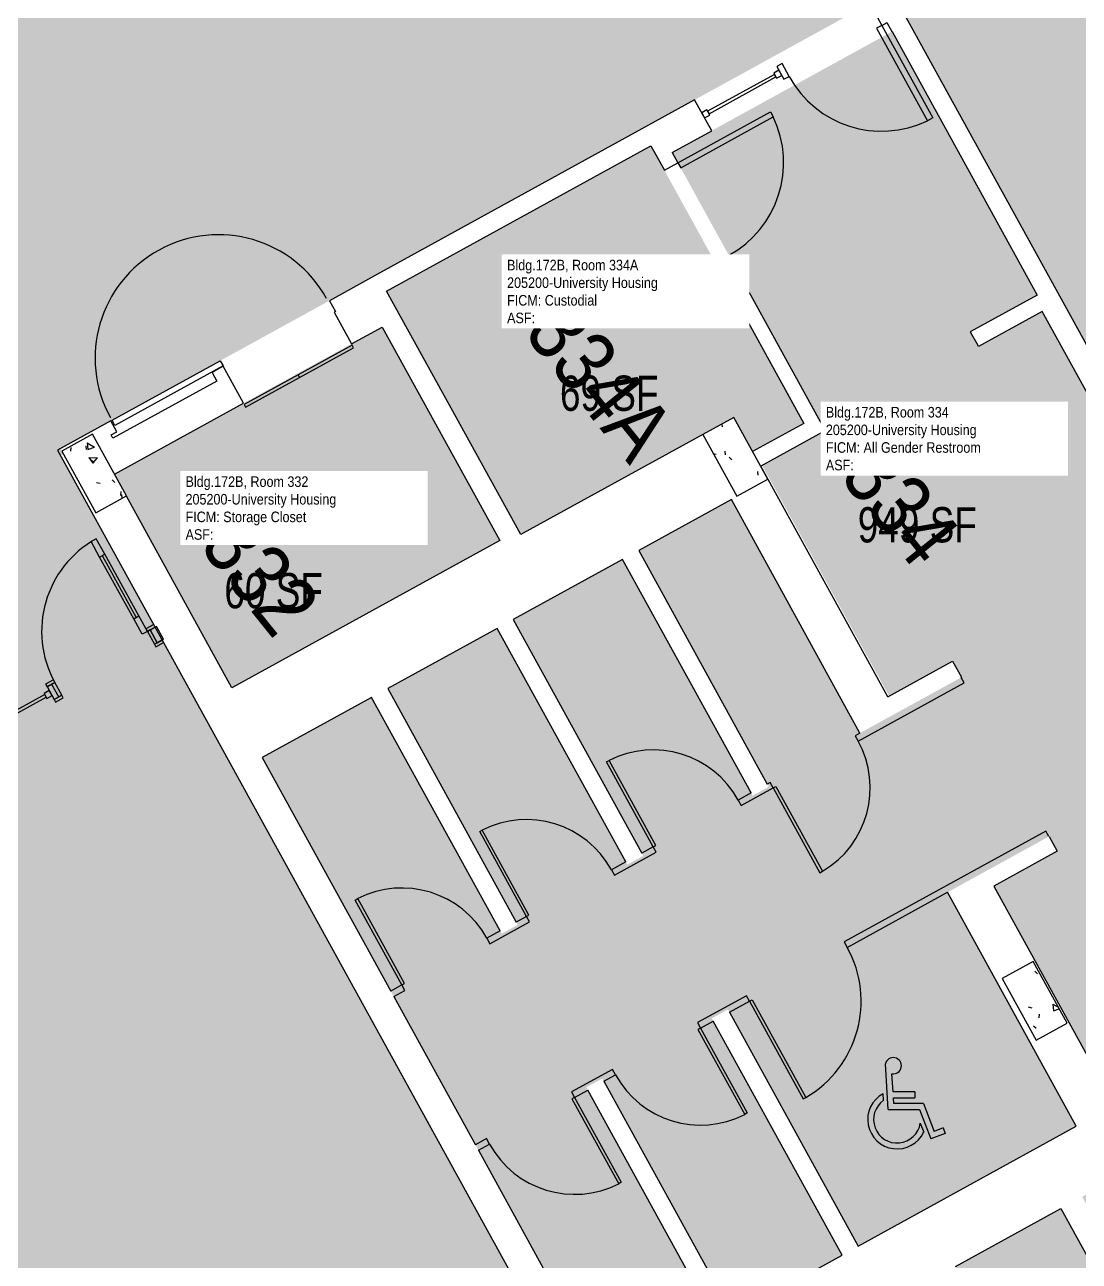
# Model space of a CAD drawing. Header units: inches. Extents: x 69233640 to 69235957, y 27660565 to 27663170.
# Drawn here: x 69234735.4 to 69235094.3, y 27661497.3 to 27661918.4 of the extents above; entities that cross this region are included whole.
import ezdxf
from ezdxf.enums import TextEntityAlignment as Align

# ---------------------------------------------------------------- set-up
doc = ezdxf.new("R2010")
doc.units = ezdxf.units.IN
doc.header["$LTSCALE"] = 100
doc.header["$MEASUREMENT"] = 0
doc.layers.get('0').update_dxf_attribs({"linetype": 'CONTINUOUS'})
for name, color, linetype in [('A-COLS', 5, 'CONTINUOUS'), ('A-DOOR', 2, 'CONTINUOUS'), ('A-GLAZ', 1, 'CONTINUOUS'), ('A-IDEN-ICON', 4, 'CONTINUOUS'), ('A-IDEN-RNUM', 7, 'CONTINUOUS'), ('A-IDEN-SNUM', 4, 'CONTINUOUS'), ('A-IDEN-VNUM', 4, 'CONTINUOUS'), ('A-WALL', 5, 'CONTINUOUS'), ('AREA-TEXT', 3, 'CONTINUOUS'), ('Rooms-Category-Color', 7, 'CONTINUOUS'), ('Rooms-College-Color', 7, 'CONTINUOUS'), ('Rooms-Department-Color', 7, 'CONTINUOUS'), ('Rooms-Division-Color', 7, 'CONTINUOUS'), ('Rooms-Information', 7, 'CONTINUOUS')]:
    doc.layers.add(name, color=color, linetype=linetype)
doc.styles.add('CP_AREA', font='arial.ttf', dxfattribs={"height": 15})
doc.styles.add('CP_ROOMSNUMBER', font='arial.ttf', dxfattribs={"height": 1})
doc.styles.add('CP_ROOMVNUMBER', font='arial.ttf', dxfattribs={"width": 0.85, "height": 0.075})

# ---------------------------------------------------------------- blocks, each defined once
blk = doc.blocks.new('CPHC')
for p, q in [((5.49, 8), (5.01, 15.77)), ((6.31, 11), (6.12, 14.1)), ((4.7, 9.57), (4.63, 10.7)), ((10, 11), (6.31, 11)), ((10, 11), (10, 10)), ((6.37, 10), (10, 10)), ((6.43, 9), (6.37, 10)), ((11.48, 9), (6.43, 9)), ((11.48, 9), (13.31, 4.28)), ((5.49, 8), (10.79, 8)), ((10.79, 8), (12.74, 2.99)), ((10.95, 5.66), (11.53, 4.17)), ((14.82, 4.87), (13.31, 4.28)), ((14.82, 4.87), (15.18, 3.93)), ((15.18, 3.93), (12.74, 2.99))]:
    blk.add_line(p, q)
for centre, radius, start, end in [((6.35, 15.46), 1.38, 260.2584, 166.6451), ((7, 6.3), 5, 118.3454, 334.8586), ((7, 6.3), 4, 125.1719, 350.8537)]:
    blk.add_arc(centre, radius, start, end)

msp = doc.modelspace()

# ---------------------------------------------------------------- hatches: boundary and pattern name
at = {"layer": 'A-COLS', "lineweight": -3}
h = msp.add_hatch(dxfattribs=at)
h.set_pattern_fill('FP_24', color=256, angle=-151.1792, style=0, pattern_type=2)
h.set_pattern_definition([(358.821, (69234315.58, 27661870.696), (15.3886, -22.96955), [2.88, -31.68]), (303.821, (69234315.58, 27661870.696), (19.1641, 22.2581), [2.304, -25.344]), (49.272, (69234316.862, 27661868.782), (34.5526, -0.712), [2.448, -26.924]), (355.005, (69234321.564, 27661875.51), (20.7387, -35.9142), [4.32, -47.52]), (45.457, (69234323.29, 27661872.518), (51.643, -4.5134), [3.671, -40.386]), (300.005, (69234321.564, 27661875.51), (51.6431, -4.5136), [3.456, -38.016]), (329.821, (69234322.475, 27661871.315), (2.3233, -27.55014), [2.88, -31.68]), (274.821, (69234322.475, 27661871.315), (27.5522, 10.1765), [2.304, -25.344]), (20.272, (69234322.668, 27661869.02), (29.8752, -17.3742), [2.448, -26.924]), (346.3208, (69234315.579, 27661870.696), (10.2518, 7.64958), [1.267, -23.77, 1.267, -24.461, -25.44]), (346.3208, (69234315.579, 27661870.696), (10.2518, 7.64958), [-50.765, 1.267, -24.173]), (316.3208, (69234315.579, 27661870.696), (18.13225, 1.624), [1.267, -13.402, 1.267, -23.194, -9.696]), (316.3208, (69234315.579, 27661870.696), (18.13225, 1.624), [-39.13, 1.267, -8.429]), (276.3208, (69234310.211, 27661877.368), (12.17612, -16.51385), [1.267, -8.333, 1.267, -28.685, -39.744]), (276.3208, (69234310.211, 27661877.368), (12.17612, -16.51385), [-39.552, 1.267, -38.477]), (266.3208, (69234307.804, 27661880.36), (17.0341, -15.03807), [1.267, -11.213, 1.267, -18.624, -28.224]), (266.3208, (69234307.804, 27661880.36), (17.0341, -15.03807), [-32.371, 1.267, -26.957])])
h.paths.add_polyline_path([(69234977.72, 27661757.87), (69234988.24, 27661763.65), (69234976.67, 27661784.68), (69234966.15, 27661778.9), (69234977.71, 27661757.89)], flags=0)
h = msp.add_hatch(dxfattribs=at)
h.set_pattern_fill('FP_9', color=256, angle=28.8208, style=0, pattern_type=2)
h.set_pattern_definition([(358.821, (69234315.58, 27661870.696), (15.3886, -22.9695), [2.88, -31.68]), (303.821, (69234315.58, 27661870.696), (19.164, 22.2581), [2.304, -25.344]), (49.272, (69234316.862, 27661868.782), (34.5526, -0.712), [2.448, -26.924]), (355.005, (69234321.563, 27661875.51), (20.7387, -35.9142), [4.32, -47.52]), (45.457, (69234323.29, 27661872.517), (51.643, -4.5134), [3.671, -40.386]), (300.005, (69234321.563, 27661875.51), (51.643, -4.5136), [3.456, -38.016]), (329.821, (69234322.474, 27661871.316), (2.3233, -27.5501), [2.88, -31.68]), (274.821, (69234322.474, 27661871.316), (27.5522, 10.1765), [2.304, -25.344]), (20.272, (69234322.668, 27661869.02), (29.8752, -17.3742), [2.448, -26.924]), (346.3208, (69234315.58, 27661870.696), (10.2518, 7.64958), [1.267, -23.77, 1.267, -24.461, -25.44]), (346.3208, (69234315.58, 27661870.696), (10.2518, 7.64958), [-50.765, 1.267, -24.173]), (316.3208, (69234315.58, 27661870.696), (18.13225, 1.624), [1.267, -13.402, 1.267, -23.194, -9.696]), (316.3208, (69234315.58, 27661870.696), (18.13225, 1.624), [-39.13, 1.267, -8.429]), (276.3208, (69234310.212, 27661877.368), (12.17612, -16.51385), [1.267, -8.333, 1.267, -28.685, -39.744]), (276.3208, (69234310.212, 27661877.368), (12.17612, -16.51385), [-39.552, 1.267, -38.477]), (266.321, (69234307.804, 27661880.36), (17.0341, -15.0381), [1.267, -11.213, 1.267, -18.624, -28.224]), (266.321, (69234307.804, 27661880.36), (17.0341, -15.0381), [-32.371, 1.267, -26.957])])
h.paths.add_polyline_path([(69234759.54, 27661752.16), (69234770.05, 27661757.95), (69234758.48, 27661778.97), (69234747.97, 27661773.19), (69234758.7, 27661753.67)], flags=0)
h = msp.add_hatch(dxfattribs=at)
h.set_pattern_fill('FP_42', color=256, angle=-151.1792, style=0, pattern_type=2)
h.set_pattern_definition([(358.8208, (69234315.58, 27661870.696), (15.38857, -22.96955), [2.88, -31.68]), (303.821, (69234315.58, 27661870.696), (19.1641, 22.25815), [2.304, -25.344]), (49.272, (69234316.862, 27661868.782), (34.5526, -0.712), [2.448, -26.924]), (355.005, (69234321.564, 27661875.51), (20.7387, -35.9142), [4.32, -47.52]), (45.457, (69234323.29, 27661872.518), (51.643, -4.5134), [3.671, -40.386]), (300.005, (69234321.564, 27661875.51), (51.6431, -4.5136), [3.456, -38.016]), (329.8208, (69234322.475, 27661871.315), (2.3233, -27.55014), [2.88, -31.68]), (274.821, (69234322.475, 27661871.315), (27.5522, 10.1765), [2.304, -25.344]), (20.272, (69234322.668, 27661869.02), (29.8752, -17.3742), [2.448, -26.924]), (346.3208, (69234315.579, 27661870.696), (10.2518, 7.64958), [1.267, -23.77, 1.267, -24.461, -25.44]), (346.3208, (69234315.579, 27661870.696), (10.2518, 7.64958), [-50.765, 1.267, -24.173]), (316.3208, (69234315.579, 27661870.696), (18.13225, 1.624), [1.267, -13.402, 1.267, -23.194, -9.696]), (316.3208, (69234315.579, 27661870.696), (18.13225, 1.624), [-39.13, 1.267, -8.429]), (276.3208, (69234310.211, 27661877.368), (12.17612, -16.51385), [1.267, -8.333, 1.267, -28.685, -39.744]), (276.3208, (69234310.211, 27661877.368), (12.17612, -16.51385), [-39.552, 1.267, -38.477]), (266.3208, (69234307.804, 27661880.36), (17.03412, -15.03807), [1.267, -11.213, 1.267, -18.624, -28.224]), (266.3208, (69234307.804, 27661880.36), (17.03412, -15.03807), [-32.371, 1.267, -26.957])])
h.paths.add_polyline_path([(69235079.65, 27661572.62), (69235090.17, 27661578.4), (69235078.6, 27661599.43), (69235068.08, 27661593.64), (69235076.1, 27661579.06)], flags=0)
at = {"layer": 'Rooms-Category-Color', "true_color": 0xadadad}
for points in [[(69234623.83, 27661941.1), (69234661.04, 27661894.86), (69234506.77, 27661770.73), (69234469.56, 27661816.98), (69234460.22, 27661809.45), (69234417.06, 27661863.09), (69234290.84, 27661761.54), (69234296.63, 27661754.35), (69234271.74, 27661734.32), (69234291.8, 27661709.39), (69234284.59, 27661703.59), (69234407.76, 27661550.51), (69234414.97, 27661556.31), (69234439.54, 27661525.77), (69234470.21, 27661542.67), (69234542.95, 27661582.76), (69234541.26, 27661585.82), (69234512.52, 27661637.78), (69234685.99, 27661733.23), (69234714.55, 27661681.33), (69234723.87, 27661686.45), (69234726.76, 27661681.2), (69234780.96, 27661711.11), (69234747.61, 27661771.71), (69234748.51, 27661772.2), (69234747.97, 27661773.19), (69234748.05, 27661773.24), (69234747.57, 27661774.11), (69234852.24, 27661831.7), (69234855.41, 27661833.45), (69234855.47, 27661833.48), (69234947.66, 27661884.2), (69234947.66, 27661884.2), (69235027.65, 27661928.21), (69235028.21, 27661928.49), (69235084.02, 27661956.92), (69235025.86, 27662062.59), (69234973.3, 27662033.67), (69234973.48, 27662033.34), (69234935.91, 27662012.67), (69234917.12, 27662036.03), (69234773.43, 27661922.69), (69234765.87, 27661932.09), (69234705.64, 27662006.94), (69234661.05, 27661971.07)], [(69235030.51, 27661929.76), (69235084.02, 27661956.92), (69235734.08, 27660775.49), (69235681.49, 27660746.55)], [(69235049.44, 27661622.98), (69235083.99, 27661642), (69235086.77, 27661636.96), (69235065.19, 27661625.09), (69235111.56, 27661540.81), (69235113.85, 27661536.65), (69235135.42, 27661548.53), (69235182.61, 27661462.77), (69235175.38, 27661458.79), (69235148.56, 27661507.53), (69235131.21, 27661539.07), (69235111.37, 27661528.15), (69235110.35, 27661527.59), (69235095.29, 27661519.31), (69235112.64, 27661487.77), (69235139.46, 27661439.03), (69235132.23, 27661435.05), (69235105.41, 27661483.79), (69235088.06, 27661515.33), (69235052.14, 27661495.56), (69235069.49, 27661464.02), (69235096.31, 27661415.29), (69235089.08, 27661411.31), (69235062.26, 27661460.05), (69235044.91, 27661491.59), (69235008.99, 27661471.82), (69235026.34, 27661440.28), (69235053.16, 27661391.54), (69235045.93, 27661387.57), (69235019.12, 27661436.3), (69235001.76, 27661467.85), (69234965.84, 27661448.08), (69234983.2, 27661416.54), (69235009.5, 27661368.73), (69234987.89, 27661356.84), (69235017.21, 27661303.57), (69235017.21, 27661303.57), (69235058.75, 27661228.07), (69235115.2, 27661259.14), (69235147.61, 27661276.97), (69235115.8, 27661334.8), (69235084.25, 27661317.44), (69235095.82, 27661296.41), (69235090.35, 27661293.4), (69235069.57, 27661331.17), (69235113.81, 27661355.51), (69235137.49, 27661312.49), (69235137.49, 27661312.49), (69235154.84, 27661280.95), (69235190.32, 27661300.47), (69235172.97, 27661332.01), (69235148.79, 27661375.96), (69235156.01, 27661379.94), (69235181.89, 27661332.91), (69235182.86, 27661331.15), (69235182.86, 27661331.15), (69235200.21, 27661299.61), (69235235.69, 27661319.13), (69235218.34, 27661350.67), (69235217.37, 27661352.43), (69235217.38, 27661352.43), (69235192.01, 27661398.53), (69235211.94, 27661409.5), (69235211.7, 27661409.94), (69235226.32, 27661417.98), (69235232.77, 27661406.27), (69235292.52, 27661439.15), (69235252.52, 27661511.87), (69235230.2, 27661499.59), (69235226.58, 27661506.16), (69235244.47, 27661516), (69235211.2, 27661576.46), (69235210.77, 27661576.22), (69235207.39, 27661582.36), (69235189.94, 27661572.76), (69235186.93, 27661578.23), (69235208.59, 27661590.15), (69235159.73, 27661678.96), (69235138.11, 27661667.06), (69235135.1, 27661672.54), (69235157.1, 27661684.65), (69235129.32, 27661735.13), (69235107.49, 27661723.12), (69235104.72, 27661728.16), (69235104.5, 27661728.04), (69235104.48, 27661728.59), (69235125.92, 27661740.39), (69235081.69, 27661820.78), (69235060.03, 27661808.86), (69235057.2, 27661813.87), (69235057.26, 27661813.9), (69235079.96, 27661826.39), (69235030.58, 27661916.13), (69234955.74, 27661874.95), (69235007.89, 27661780.18), (69234986.37, 27661768.34), (69235029.58, 27661689.81), (69235051.15, 27661701.68), (69235054.17, 27661696.21), (69235019.64, 27661677.21), (69235018.37, 27661679.51), (69234975.89, 27661756.72), (69234944.35, 27661739.36), (69234988.61, 27661658.92), (69234983.13, 27661655.91), (69234938.87, 27661736.35), (69234901.64, 27661715.86), (69234945.9, 27661635.42), (69234940.42, 27661632.41), (69234896.16, 27661712.85), (69234858.92, 27661692.36), (69234903.19, 27661611.92), (69234897.71, 27661608.91), (69234853.45, 27661689.35), (69234816.21, 27661668.86), (69234860.47, 27661588.42), (69234860.47, 27661588.42), (69234889.28, 27661536.07), (69234889.28, 27661536.07), (69234933.63, 27661455.46), (69234970.87, 27661475.95), (69234926.51, 27661556.56), (69234931.99, 27661559.57), (69234976.34, 27661478.96), (69235013.58, 27661499.45), (69234969.23, 27661580.06), (69234974.7, 27661583.07), (69235019.05, 27661502.47), (69235093.28, 27661543.31), (69235050.71, 27661620.68)], [(69234966.31, 27661778.98), (69234976.67, 27661784.68), (69234983.05, 27661773.07), (69235000.52, 27661782.68), (69234948.49, 27661877.24), (69234858.55, 27661827.75), (69234861.62, 27661822.17), (69234904.19, 27661744.8), (69234966.15, 27661778.9)]]:
    msp.add_hatch(color=253, dxfattribs=at).paths.add_polyline_path(points)
at = {"layer": 'Rooms-Category-Color', "true_color": 0x728ef3}
msp.add_hatch(color=171, dxfattribs=at).paths.add_polyline_path([(69234765.9, 27661765.36), (69234805.91, 27661692.64), (69234897.03, 27661742.78), (69234857.02, 27661815.5)])
at = {"layer": 'Rooms-Category-Color', "true_color": 0xffe090}
msp.add_hatch(color=41, dxfattribs=at).paths.add_polyline_path([(69234654.06, 27661359.99), (69234668.44, 27661333.86), (69234668.44, 27661333.86), (69234676.16, 27661319.82), (69234672, 27661317.53), (69234672.03, 27661317.48), (69234672.06, 27661317.42), (69234802.25, 27661080.81), (69235052.14, 27661218.3), (69234977.43, 27661354.08), (69234932.94, 27661434.94), (69234925.42, 27661448.6), (69234805.75, 27661666.1), (69234800.31, 27661675.98), (69234800.29, 27661675.97), (69234796.3, 27661683.22), (69234780.96, 27661711.11), (69234726.76, 27661681.2), (69234729.66, 27661675.94), (69234469.93, 27661532.81), (69234469.86, 27661532.78), (69234444.95, 27661519.05), (69234445.06, 27661518.91), (69234521.23, 27661424.25), (69234542.9, 27661397.31), (69234573.15, 27661413.95), (69234573.15, 27661413.95), (69234604.91, 27661431.43), (69234612.47, 27661435.58)])
at = {"layer": 'Rooms-College-Color', "true_color": 0xadadad}
for points in [[(69234623.83, 27661941.1), (69234661.04, 27661894.86), (69234506.77, 27661770.73), (69234469.56, 27661816.98), (69234460.22, 27661809.45), (69234417.06, 27661863.09), (69234290.84, 27661761.54), (69234296.63, 27661754.35), (69234271.74, 27661734.32), (69234291.8, 27661709.39), (69234284.59, 27661703.59), (69234407.76, 27661550.51), (69234414.97, 27661556.31), (69234439.54, 27661525.77), (69234470.21, 27661542.67), (69234542.95, 27661582.76), (69234541.26, 27661585.82), (69234512.52, 27661637.78), (69234685.99, 27661733.23), (69234714.55, 27661681.33), (69234723.87, 27661686.45), (69234726.76, 27661681.2), (69234780.96, 27661711.11), (69234747.61, 27661771.71), (69234748.51, 27661772.2), (69234747.97, 27661773.19), (69234748.05, 27661773.24), (69234747.57, 27661774.11), (69234852.24, 27661831.7), (69234855.41, 27661833.45), (69234855.47, 27661833.48), (69234947.66, 27661884.2), (69234947.66, 27661884.2), (69235027.65, 27661928.21), (69235028.21, 27661928.49), (69235084.02, 27661956.92), (69235025.86, 27662062.59), (69234973.3, 27662033.67), (69234973.48, 27662033.34), (69234935.91, 27662012.67), (69234917.12, 27662036.03), (69234773.43, 27661922.69), (69234765.87, 27661932.09), (69234705.64, 27662006.94), (69234661.05, 27661971.07)], [(69235030.51, 27661929.76), (69235084.02, 27661956.92), (69235734.08, 27660775.49), (69235681.49, 27660746.55)], [(69235049.44, 27661622.98), (69235083.99, 27661642), (69235086.77, 27661636.96), (69235065.19, 27661625.09), (69235111.56, 27661540.81), (69235113.85, 27661536.65), (69235135.42, 27661548.53), (69235182.61, 27661462.77), (69235175.38, 27661458.79), (69235148.56, 27661507.53), (69235131.21, 27661539.07), (69235111.37, 27661528.15), (69235110.35, 27661527.59), (69235095.29, 27661519.31), (69235112.64, 27661487.77), (69235139.46, 27661439.03), (69235132.23, 27661435.05), (69235105.41, 27661483.79), (69235088.06, 27661515.33), (69235052.14, 27661495.56), (69235069.49, 27661464.02), (69235096.31, 27661415.29), (69235089.08, 27661411.31), (69235062.26, 27661460.05), (69235044.91, 27661491.59), (69235008.99, 27661471.82), (69235026.34, 27661440.28), (69235053.16, 27661391.54), (69235045.93, 27661387.57), (69235019.12, 27661436.3), (69235001.76, 27661467.85), (69234965.84, 27661448.08), (69234983.2, 27661416.54), (69235009.5, 27661368.73), (69234987.89, 27661356.84), (69235017.21, 27661303.57), (69235017.21, 27661303.57), (69235058.75, 27661228.07), (69235115.2, 27661259.14), (69235147.61, 27661276.97), (69235115.8, 27661334.8), (69235084.25, 27661317.44), (69235095.82, 27661296.41), (69235090.35, 27661293.4), (69235069.57, 27661331.17), (69235113.81, 27661355.51), (69235137.49, 27661312.49), (69235137.49, 27661312.49), (69235154.84, 27661280.95), (69235190.32, 27661300.47), (69235172.97, 27661332.01), (69235148.79, 27661375.96), (69235156.01, 27661379.94), (69235181.89, 27661332.91), (69235182.86, 27661331.15), (69235182.86, 27661331.15), (69235200.21, 27661299.61), (69235235.69, 27661319.13), (69235218.34, 27661350.67), (69235217.37, 27661352.43), (69235217.38, 27661352.43), (69235192.01, 27661398.53), (69235211.94, 27661409.5), (69235211.7, 27661409.94), (69235226.32, 27661417.98), (69235232.77, 27661406.27), (69235292.52, 27661439.15), (69235252.52, 27661511.87), (69235230.2, 27661499.59), (69235226.58, 27661506.16), (69235244.47, 27661516), (69235211.2, 27661576.46), (69235210.77, 27661576.22), (69235207.39, 27661582.36), (69235189.94, 27661572.76), (69235186.93, 27661578.23), (69235208.59, 27661590.15), (69235159.73, 27661678.96), (69235138.11, 27661667.06), (69235135.1, 27661672.54), (69235157.1, 27661684.65), (69235129.32, 27661735.13), (69235107.49, 27661723.12), (69235104.72, 27661728.16), (69235104.5, 27661728.04), (69235104.48, 27661728.59), (69235125.92, 27661740.39), (69235081.69, 27661820.78), (69235060.03, 27661808.86), (69235057.2, 27661813.87), (69235057.26, 27661813.9), (69235079.96, 27661826.39), (69235030.58, 27661916.13), (69234955.74, 27661874.95), (69235007.89, 27661780.18), (69234986.37, 27661768.34), (69235029.58, 27661689.81), (69235051.15, 27661701.68), (69235054.17, 27661696.21), (69235019.64, 27661677.21), (69235018.37, 27661679.51), (69234975.89, 27661756.72), (69234944.35, 27661739.36), (69234988.61, 27661658.92), (69234983.13, 27661655.91), (69234938.87, 27661736.35), (69234901.64, 27661715.86), (69234945.9, 27661635.42), (69234940.42, 27661632.41), (69234896.16, 27661712.85), (69234858.92, 27661692.36), (69234903.19, 27661611.92), (69234897.71, 27661608.91), (69234853.45, 27661689.35), (69234816.21, 27661668.86), (69234860.47, 27661588.42), (69234860.47, 27661588.42), (69234889.28, 27661536.07), (69234889.28, 27661536.07), (69234933.63, 27661455.46), (69234970.87, 27661475.95), (69234926.51, 27661556.56), (69234931.99, 27661559.57), (69234976.34, 27661478.96), (69235013.58, 27661499.45), (69234969.23, 27661580.06), (69234974.7, 27661583.07), (69235019.05, 27661502.47), (69235093.28, 27661543.31), (69235050.71, 27661620.68)], [(69234966.31, 27661778.98), (69234976.67, 27661784.68), (69234983.05, 27661773.07), (69235000.52, 27661782.68), (69234948.49, 27661877.24), (69234858.55, 27661827.75), (69234861.62, 27661822.17), (69234904.19, 27661744.8), (69234966.15, 27661778.9)], [(69234765.9, 27661765.36), (69234805.91, 27661692.64), (69234897.03, 27661742.78), (69234857.02, 27661815.5)], [(69234654.06, 27661359.99), (69234668.44, 27661333.86), (69234668.44, 27661333.86), (69234676.16, 27661319.82), (69234672, 27661317.53), (69234672.03, 27661317.48), (69234672.06, 27661317.42), (69234802.25, 27661080.81), (69235052.14, 27661218.3), (69234977.43, 27661354.08), (69234932.94, 27661434.94), (69234925.42, 27661448.6), (69234805.75, 27661666.1), (69234800.31, 27661675.98), (69234800.29, 27661675.97), (69234796.3, 27661683.22), (69234780.96, 27661711.11), (69234726.76, 27661681.2), (69234729.66, 27661675.94), (69234469.93, 27661532.81), (69234469.86, 27661532.78), (69234444.95, 27661519.05), (69234445.06, 27661518.91), (69234521.23, 27661424.25), (69234542.9, 27661397.31), (69234573.15, 27661413.95), (69234573.15, 27661413.95), (69234604.91, 27661431.43), (69234612.47, 27661435.58)]]:
    msp.add_hatch(color=253, dxfattribs=at).paths.add_polyline_path(points)
at = {"layer": 'Rooms-Department-Color', "true_color": 0xacacac}
for points in [[(69234623.83, 27661941.1), (69234661.04, 27661894.86), (69234506.77, 27661770.73), (69234469.56, 27661816.98), (69234460.22, 27661809.45), (69234417.06, 27661863.09), (69234290.84, 27661761.54), (69234296.63, 27661754.35), (69234271.74, 27661734.32), (69234291.8, 27661709.39), (69234284.59, 27661703.59), (69234407.76, 27661550.51), (69234414.97, 27661556.31), (69234439.54, 27661525.77), (69234470.21, 27661542.67), (69234542.95, 27661582.76), (69234541.26, 27661585.82), (69234512.52, 27661637.78), (69234685.99, 27661733.23), (69234714.55, 27661681.33), (69234723.87, 27661686.45), (69234726.76, 27661681.2), (69234780.96, 27661711.11), (69234747.61, 27661771.71), (69234748.51, 27661772.2), (69234747.97, 27661773.19), (69234748.05, 27661773.24), (69234747.57, 27661774.11), (69234852.24, 27661831.7), (69234855.41, 27661833.45), (69234855.47, 27661833.48), (69234947.66, 27661884.2), (69234947.66, 27661884.2), (69235027.65, 27661928.21), (69235028.21, 27661928.49), (69235084.02, 27661956.92), (69235025.86, 27662062.59), (69234973.3, 27662033.67), (69234973.48, 27662033.34), (69234935.91, 27662012.67), (69234917.12, 27662036.03), (69234773.43, 27661922.69), (69234765.87, 27661932.09), (69234705.64, 27662006.94), (69234661.05, 27661971.07)], [(69235030.51, 27661929.76), (69235084.02, 27661956.92), (69235734.08, 27660775.49), (69235681.49, 27660746.55)], [(69235049.44, 27661622.98), (69235083.99, 27661642), (69235086.77, 27661636.96), (69235065.19, 27661625.09), (69235111.56, 27661540.81), (69235113.85, 27661536.65), (69235135.42, 27661548.53), (69235182.61, 27661462.77), (69235175.38, 27661458.79), (69235148.56, 27661507.53), (69235131.21, 27661539.07), (69235111.37, 27661528.15), (69235110.35, 27661527.59), (69235095.29, 27661519.31), (69235112.64, 27661487.77), (69235139.46, 27661439.03), (69235132.23, 27661435.05), (69235105.41, 27661483.79), (69235088.06, 27661515.33), (69235052.14, 27661495.56), (69235069.49, 27661464.02), (69235096.31, 27661415.29), (69235089.08, 27661411.31), (69235062.26, 27661460.05), (69235044.91, 27661491.59), (69235008.99, 27661471.82), (69235026.34, 27661440.28), (69235053.16, 27661391.54), (69235045.93, 27661387.57), (69235019.12, 27661436.3), (69235001.76, 27661467.85), (69234965.84, 27661448.08), (69234983.2, 27661416.54), (69235009.5, 27661368.73), (69234987.89, 27661356.84), (69235017.21, 27661303.57), (69235017.21, 27661303.57), (69235058.75, 27661228.07), (69235115.2, 27661259.14), (69235147.61, 27661276.97), (69235115.8, 27661334.8), (69235084.25, 27661317.44), (69235095.82, 27661296.41), (69235090.35, 27661293.4), (69235069.57, 27661331.17), (69235113.81, 27661355.51), (69235137.49, 27661312.49), (69235137.49, 27661312.49), (69235154.84, 27661280.95), (69235190.32, 27661300.47), (69235172.97, 27661332.01), (69235148.79, 27661375.96), (69235156.01, 27661379.94), (69235181.89, 27661332.91), (69235182.86, 27661331.15), (69235182.86, 27661331.15), (69235200.21, 27661299.61), (69235235.69, 27661319.13), (69235218.34, 27661350.67), (69235217.37, 27661352.43), (69235217.38, 27661352.43), (69235192.01, 27661398.53), (69235211.94, 27661409.5), (69235211.7, 27661409.94), (69235226.32, 27661417.98), (69235232.77, 27661406.27), (69235292.52, 27661439.15), (69235252.52, 27661511.87), (69235230.2, 27661499.59), (69235226.58, 27661506.16), (69235244.47, 27661516), (69235211.2, 27661576.46), (69235210.77, 27661576.22), (69235207.39, 27661582.36), (69235189.94, 27661572.76), (69235186.93, 27661578.23), (69235208.59, 27661590.15), (69235159.73, 27661678.96), (69235138.11, 27661667.06), (69235135.1, 27661672.54), (69235157.1, 27661684.65), (69235129.32, 27661735.13), (69235107.49, 27661723.12), (69235104.72, 27661728.16), (69235104.5, 27661728.04), (69235104.48, 27661728.59), (69235125.92, 27661740.39), (69235081.69, 27661820.78), (69235060.03, 27661808.86), (69235057.2, 27661813.87), (69235057.26, 27661813.9), (69235079.96, 27661826.39), (69235030.58, 27661916.13), (69234955.74, 27661874.95), (69235007.89, 27661780.18), (69234986.37, 27661768.34), (69235029.58, 27661689.81), (69235051.15, 27661701.68), (69235054.17, 27661696.21), (69235019.64, 27661677.21), (69235018.37, 27661679.51), (69234975.89, 27661756.72), (69234944.35, 27661739.36), (69234988.61, 27661658.92), (69234983.13, 27661655.91), (69234938.87, 27661736.35), (69234901.64, 27661715.86), (69234945.9, 27661635.42), (69234940.42, 27661632.41), (69234896.16, 27661712.85), (69234858.92, 27661692.36), (69234903.19, 27661611.92), (69234897.71, 27661608.91), (69234853.45, 27661689.35), (69234816.21, 27661668.86), (69234860.47, 27661588.42), (69234860.47, 27661588.42), (69234889.28, 27661536.07), (69234889.28, 27661536.07), (69234933.63, 27661455.46), (69234970.87, 27661475.95), (69234926.51, 27661556.56), (69234931.99, 27661559.57), (69234976.34, 27661478.96), (69235013.58, 27661499.45), (69234969.23, 27661580.06), (69234974.7, 27661583.07), (69235019.05, 27661502.47), (69235093.28, 27661543.31), (69235050.71, 27661620.68)], [(69234966.31, 27661778.98), (69234976.67, 27661784.68), (69234983.05, 27661773.07), (69235000.52, 27661782.68), (69234948.49, 27661877.24), (69234858.55, 27661827.75), (69234861.62, 27661822.17), (69234904.19, 27661744.8), (69234966.15, 27661778.9)]]:
    msp.add_hatch(color=253, dxfattribs=at).paths.add_polyline_path(points)
at = {"layer": 'Rooms-Department-Color', "true_color": 0x604aed}
for points in [[(69234765.9, 27661765.36), (69234805.91, 27661692.64), (69234897.03, 27661742.78), (69234857.02, 27661815.5)], [(69234654.06, 27661359.99), (69234668.44, 27661333.86), (69234668.44, 27661333.86), (69234676.16, 27661319.82), (69234672, 27661317.53), (69234672.03, 27661317.48), (69234672.06, 27661317.42), (69234802.25, 27661080.81), (69235052.14, 27661218.3), (69234977.43, 27661354.08), (69234932.94, 27661434.94), (69234925.42, 27661448.6), (69234805.75, 27661666.1), (69234800.31, 27661675.98), (69234800.29, 27661675.97), (69234796.3, 27661683.22), (69234780.96, 27661711.11), (69234726.76, 27661681.2), (69234729.66, 27661675.94), (69234469.93, 27661532.81), (69234469.86, 27661532.78), (69234444.95, 27661519.05), (69234445.06, 27661518.91), (69234521.23, 27661424.25), (69234542.9, 27661397.31), (69234573.15, 27661413.95), (69234573.15, 27661413.95), (69234604.91, 27661431.43), (69234612.47, 27661435.58)]]:
    msp.add_hatch(color=173, dxfattribs=at).paths.add_polyline_path(points)
at = {"layer": 'Rooms-Division-Color', "true_color": 0xadadad}
for points in [[(69234623.83, 27661941.1), (69234661.04, 27661894.86), (69234506.77, 27661770.73), (69234469.56, 27661816.98), (69234460.22, 27661809.45), (69234417.06, 27661863.09), (69234290.84, 27661761.54), (69234296.63, 27661754.35), (69234271.74, 27661734.32), (69234291.8, 27661709.39), (69234284.59, 27661703.59), (69234407.76, 27661550.51), (69234414.97, 27661556.31), (69234439.54, 27661525.77), (69234470.21, 27661542.67), (69234542.95, 27661582.76), (69234541.26, 27661585.82), (69234512.52, 27661637.78), (69234685.99, 27661733.23), (69234714.55, 27661681.33), (69234723.87, 27661686.45), (69234726.76, 27661681.2), (69234780.96, 27661711.11), (69234747.61, 27661771.71), (69234748.51, 27661772.2), (69234747.97, 27661773.19), (69234748.05, 27661773.24), (69234747.57, 27661774.11), (69234852.24, 27661831.7), (69234855.41, 27661833.45), (69234855.47, 27661833.48), (69234947.66, 27661884.2), (69234947.66, 27661884.2), (69235027.65, 27661928.21), (69235028.21, 27661928.49), (69235084.02, 27661956.92), (69235025.86, 27662062.59), (69234973.3, 27662033.67), (69234973.48, 27662033.34), (69234935.91, 27662012.67), (69234917.12, 27662036.03), (69234773.43, 27661922.69), (69234765.87, 27661932.09), (69234705.64, 27662006.94), (69234661.05, 27661971.07)], [(69235030.51, 27661929.76), (69235084.02, 27661956.92), (69235734.08, 27660775.49), (69235681.49, 27660746.55)], [(69235049.44, 27661622.98), (69235083.99, 27661642), (69235086.77, 27661636.96), (69235065.19, 27661625.09), (69235111.56, 27661540.81), (69235113.85, 27661536.65), (69235135.42, 27661548.53), (69235182.61, 27661462.77), (69235175.38, 27661458.79), (69235148.56, 27661507.53), (69235131.21, 27661539.07), (69235111.37, 27661528.15), (69235110.35, 27661527.59), (69235095.29, 27661519.31), (69235112.64, 27661487.77), (69235139.46, 27661439.03), (69235132.23, 27661435.05), (69235105.41, 27661483.79), (69235088.06, 27661515.33), (69235052.14, 27661495.56), (69235069.49, 27661464.02), (69235096.31, 27661415.29), (69235089.08, 27661411.31), (69235062.26, 27661460.05), (69235044.91, 27661491.59), (69235008.99, 27661471.82), (69235026.34, 27661440.28), (69235053.16, 27661391.54), (69235045.93, 27661387.57), (69235019.12, 27661436.3), (69235001.76, 27661467.85), (69234965.84, 27661448.08), (69234983.2, 27661416.54), (69235009.5, 27661368.73), (69234987.89, 27661356.84), (69235017.21, 27661303.57), (69235017.21, 27661303.57), (69235058.75, 27661228.07), (69235115.2, 27661259.14), (69235147.61, 27661276.97), (69235115.8, 27661334.8), (69235084.25, 27661317.44), (69235095.82, 27661296.41), (69235090.35, 27661293.4), (69235069.57, 27661331.17), (69235113.81, 27661355.51), (69235137.49, 27661312.49), (69235137.49, 27661312.49), (69235154.84, 27661280.95), (69235190.32, 27661300.47), (69235172.97, 27661332.01), (69235148.79, 27661375.96), (69235156.01, 27661379.94), (69235181.89, 27661332.91), (69235182.86, 27661331.15), (69235182.86, 27661331.15), (69235200.21, 27661299.61), (69235235.69, 27661319.13), (69235218.34, 27661350.67), (69235217.37, 27661352.43), (69235217.38, 27661352.43), (69235192.01, 27661398.53), (69235211.94, 27661409.5), (69235211.7, 27661409.94), (69235226.32, 27661417.98), (69235232.77, 27661406.27), (69235292.52, 27661439.15), (69235252.52, 27661511.87), (69235230.2, 27661499.59), (69235226.58, 27661506.16), (69235244.47, 27661516), (69235211.2, 27661576.46), (69235210.77, 27661576.22), (69235207.39, 27661582.36), (69235189.94, 27661572.76), (69235186.93, 27661578.23), (69235208.59, 27661590.15), (69235159.73, 27661678.96), (69235138.11, 27661667.06), (69235135.1, 27661672.54), (69235157.1, 27661684.65), (69235129.32, 27661735.13), (69235107.49, 27661723.12), (69235104.72, 27661728.16), (69235104.5, 27661728.04), (69235104.48, 27661728.59), (69235125.92, 27661740.39), (69235081.69, 27661820.78), (69235060.03, 27661808.86), (69235057.2, 27661813.87), (69235057.26, 27661813.9), (69235079.96, 27661826.39), (69235030.58, 27661916.13), (69234955.74, 27661874.95), (69235007.89, 27661780.18), (69234986.37, 27661768.34), (69235029.58, 27661689.81), (69235051.15, 27661701.68), (69235054.17, 27661696.21), (69235019.64, 27661677.21), (69235018.37, 27661679.51), (69234975.89, 27661756.72), (69234944.35, 27661739.36), (69234988.61, 27661658.92), (69234983.13, 27661655.91), (69234938.87, 27661736.35), (69234901.64, 27661715.86), (69234945.9, 27661635.42), (69234940.42, 27661632.41), (69234896.16, 27661712.85), (69234858.92, 27661692.36), (69234903.19, 27661611.92), (69234897.71, 27661608.91), (69234853.45, 27661689.35), (69234816.21, 27661668.86), (69234860.47, 27661588.42), (69234860.47, 27661588.42), (69234889.28, 27661536.07), (69234889.28, 27661536.07), (69234933.63, 27661455.46), (69234970.87, 27661475.95), (69234926.51, 27661556.56), (69234931.99, 27661559.57), (69234976.34, 27661478.96), (69235013.58, 27661499.45), (69234969.23, 27661580.06), (69234974.7, 27661583.07), (69235019.05, 27661502.47), (69235093.28, 27661543.31), (69235050.71, 27661620.68)], [(69234966.31, 27661778.98), (69234976.67, 27661784.68), (69234983.05, 27661773.07), (69235000.52, 27661782.68), (69234948.49, 27661877.24), (69234858.55, 27661827.75), (69234861.62, 27661822.17), (69234904.19, 27661744.8), (69234966.15, 27661778.9)]]:
    msp.add_hatch(color=253, dxfattribs=at).paths.add_polyline_path(points)
at = {"layer": 'Rooms-Division-Color', "true_color": 0x604aed}
for points in [[(69234765.9, 27661765.36), (69234805.91, 27661692.64), (69234897.03, 27661742.78), (69234857.02, 27661815.5)], [(69234654.06, 27661359.99), (69234668.44, 27661333.86), (69234668.44, 27661333.86), (69234676.16, 27661319.82), (69234672, 27661317.53), (69234672.03, 27661317.48), (69234672.06, 27661317.42), (69234802.25, 27661080.81), (69235052.14, 27661218.3), (69234977.43, 27661354.08), (69234932.94, 27661434.94), (69234925.42, 27661448.6), (69234805.75, 27661666.1), (69234800.31, 27661675.98), (69234800.29, 27661675.97), (69234796.3, 27661683.22), (69234780.96, 27661711.11), (69234726.76, 27661681.2), (69234729.66, 27661675.94), (69234469.93, 27661532.81), (69234469.86, 27661532.78), (69234444.95, 27661519.05), (69234445.06, 27661518.91), (69234521.23, 27661424.25), (69234542.9, 27661397.31), (69234573.15, 27661413.95), (69234573.15, 27661413.95), (69234604.91, 27661431.43), (69234612.47, 27661435.58)]]:
    msp.add_hatch(color=173, dxfattribs=at).paths.add_polyline_path(points)

# ---------------------------------------------------------------- linework, layer by layer
at = {"layer": 'A-COLS', "lineweight": -3}
for p, q in [((69234976.67, 27661784.68), (69234966.15, 27661778.9)), ((69234988.24, 27661763.65), (69234976.67, 27661784.68)), ((69234758.48, 27661778.97), (69234747.97, 27661773.19)), ((69234770.05, 27661757.95), (69234758.48, 27661778.97)), ((69234966.15, 27661778.9), (69234977.72, 27661757.87)), ((69234747.97, 27661773.19), (69234759.54, 27661752.16)), ((69234977.72, 27661757.87), (69234988.24, 27661763.65)), ((69234759.54, 27661752.16), (69234770.05, 27661757.95)), ((69235078.6, 27661599.43), (69235068.08, 27661593.64)), ((69235090.17, 27661578.4), (69235078.6, 27661599.43)), ((69235068.08, 27661593.64), (69235079.65, 27661572.62)), ((69235079.65, 27661572.62), (69235090.17, 27661578.4))]:
    msp.add_line(p, q, dxfattribs=at)
at = {"layer": 'A-DOOR', "lineweight": -3}
for p, q in [((69235027.07, 27661918.19), (69235025.32, 27661917.23)), ((69235025.32, 27661917.23), (69235042.64, 27661885.74)), ((69235027.07, 27661918.19), (69235044.4, 27661886.7)), ((69234957.67, 27661871.45), (69234989.16, 27661888.78)), ((69234958.64, 27661869.7), (69234990.13, 27661887.03)), ((69234989.16, 27661888.78), (69234990.13, 27661887.03)), ((69235044.4, 27661886.7), (69235042.64, 27661885.74)), ((69234957.67, 27661871.45), (69234958.64, 27661869.7)), ((69234846.84, 27661809.33), (69234828.44, 27661799.2)), ((69234847.32, 27661808.45), (69234846.84, 27661809.33)), ((69234828.92, 27661798.33), (69234847.32, 27661808.45)), ((69234765.11, 27661783.76), (69234801.9, 27661804)), ((69234802.87, 27661802.25), (69234766.07, 27661782)), ((69234801.9, 27661804), (69234802.87, 27661802.25)), ((69234828.44, 27661799.2), (69234810.04, 27661789.08)), ((69234810.52, 27661788.2), (69234828.92, 27661798.33)), ((69234828.44, 27661799.2), (69234828.92, 27661798.33)), ((69234828.92, 27661798.33), (69234828.44, 27661799.2)), ((69234810.04, 27661789.08), (69234810.52, 27661788.2)), ((69234766.07, 27661782), (69234765.11, 27661783.76)), ((69234759.73, 27661743.37), (69234757.98, 27661742.4)), ((69234760.88, 27661737.15), (69234757.98, 27661742.4)), ((69234762.63, 27661738.11), (69234759.73, 27661743.37)), ((69234760.88, 27661737.15), (69234762.63, 27661738.11)), ((69234761.75, 27661737.63), (69234773.35, 27661716.62)), ((69234774.23, 27661717.1), (69234762.63, 27661738.11)), ((69234772.48, 27661716.14), (69234760.88, 27661737.15)), ((69234772.48, 27661716.14), (69234774.23, 27661717.1)), ((69234777.13, 27661711.85), (69234774.23, 27661717.1)), ((69234775.37, 27661710.88), (69234772.48, 27661716.14)), ((69234779.27, 27661714.17), (69234776.64, 27661712.72)), ((69234776.64, 27661712.72), (69234777.13, 27661711.85)), ((69234777.13, 27661711.85), (69234779.75, 27661713.3)), ((69234779.75, 27661713.3), (69234779.27, 27661714.17)), ((69234777.13, 27661711.85), (69234775.37, 27661710.88)), ((69234782.17, 27661708.92), (69234779.54, 27661707.47)), ((69234780.03, 27661706.6), (69234782.65, 27661708.05)), ((69234782.65, 27661708.05), (69234782.17, 27661708.92)), ((69234779.54, 27661707.47), (69234780.03, 27661706.6)), ((69234745.12, 27661695.33), (69234742.5, 27661693.88)), ((69234745.61, 27661694.45), (69234745.12, 27661695.33)), ((69234742.5, 27661693.88), (69234742.98, 27661693)), ((69234742.98, 27661693), (69234745.61, 27661694.45)), ((69234748.02, 27661690.08), (69234745.4, 27661688.63)), ((69234745.4, 27661688.63), (69234745.88, 27661687.75)), ((69234745.88, 27661687.75), (69234748.51, 27661689.2)), ((69234748.51, 27661689.2), (69234748.02, 27661690.08)), ((69234933.37, 27661667.39), (69234934.25, 27661667.87)), ((69234949.27, 27661638.49), (69234933.37, 27661667.39)), ((69234950.15, 27661638.97), (69234934.25, 27661667.87)), ((69234990.14, 27661658.55), (69234991.01, 27661659.03)), ((69234990.14, 27661658.55), (69235006.04, 27661629.65)), ((69234991.01, 27661659.03), (69235006.91, 27661630.13)), ((69234890.22, 27661643.65), (69234891.1, 27661644.13)), ((69234906.12, 27661614.75), (69234890.22, 27661643.65)), ((69234907, 27661615.23), (69234891.1, 27661644.13)), ((69234949.27, 27661638.49), (69234950.15, 27661638.97)), ((69235006.04, 27661629.65), (69235006.91, 27661630.13)), ((69234847.87, 27661620.35), (69234848.75, 27661620.83)), ((69234863.77, 27661591.45), (69234847.87, 27661620.35)), ((69234864.65, 27661591.93), (69234848.75, 27661620.83)), ((69234906.12, 27661614.75), (69234907, 27661615.23)), ((69234863.77, 27661591.45), (69234864.65, 27661591.93)), ((69234982.04, 27661585.89), (69234982.91, 27661586.38)), ((69234982.04, 27661585.89), (69235000.35, 27661552.61)), ((69234982.91, 27661586.38), (69235001.22, 27661553.1)), ((69234965.39, 27661576.74), (69234964.51, 27661576.25)), ((69234964.51, 27661576.25), (69234980.41, 27661547.35)), ((69234965.39, 27661576.74), (69234981.29, 27661547.84)), ((69234922.51, 27661553.14), (69234921.64, 27661552.66)), ((69234921.64, 27661552.66), (69234937.54, 27661523.76)), ((69234922.51, 27661553.14), (69234938.41, 27661524.24)), ((69235000.35, 27661552.61), (69235001.22, 27661553.1)), ((69234981.29, 27661547.84), (69234980.41, 27661547.35)), ((69234938.41, 27661524.24), (69234937.54, 27661523.76))]:
    msp.add_line(p, q, dxfattribs=at)
for centre, radius, start, end in [((69235027.07, 27661918.19), 36, 208.8208, 295.6361), ((69234957.67, 27661871.45), 36, 298.8208, 25.6361), ((69234801.33, 27661804.91), 42, 28.8208, 208.8208), ((69234777.13, 27661711.85), 36, 118.8946, 208.8946), ((69234990.14, 27661658.55), 33, 300.5573, 28.8208), ((69234949.27, 27661638.49), 33, 28.8208, 117.0843), ((69234906.12, 27661614.75), 33, 28.8208, 117.0843), ((69234863.77, 27661591.45), 33, 28.8208, 117.0843), ((69234982.04, 27661585.89), 38, 300.3288, 28.8208), ((69234965.39, 27661576.74), 33, 208.8208, 297.0843), ((69234922.51, 27661553.14), 33, 208.8208, 297.0843)]:
    msp.add_arc(centre, radius, start, end, dxfattribs=at)
at = {"layer": 'A-GLAZ', "lineweight": -3, "extrusion": (0, 0, -1)}
for p, q in [((69234992.09, 27661902.94), (69234990.34, 27661901.98)), ((69234990.34, 27661901.98), (69234991.3, 27661900.23)), ((69234993.05, 27661901.19), (69234992.09, 27661902.94)), ((69234991.3, 27661900.23), (69234993.05, 27661901.19)), ((69234967.56, 27661889.44), (69234965.8, 27661888.48)), ((69234968.52, 27661887.69), (69234967.56, 27661889.44)), ((69234965.8, 27661888.48), (69234966.77, 27661886.73)), ((69234966.77, 27661886.73), (69234968.52, 27661887.69)), ((69234780.23, 27661713.56), (69234778.04, 27661712.36)), ((69234778.04, 27661712.36), (69234780.46, 27661707.98)), ((69234782.65, 27661709.19), (69234780.23, 27661713.56)), ((69234780.46, 27661707.98), (69234782.65, 27661709.19)), ((69234743.74, 27661691.71), (69234741.99, 27661690.74)), ((69234744.7, 27661689.96), (69234743.74, 27661691.71)), ((69234741.99, 27661690.74), (69234742.95, 27661688.99)), ((69234742.95, 27661688.99), (69234744.7, 27661689.96))]:
    msp.add_line(p, q, dxfattribs=at)
at = {"layer": 'A-GLAZ', "lineweight": -3}
for p, q in [((69234990.58, 27661901.54), (69234967.8, 27661889.01)), ((69234968.28, 27661888.13), (69234991.06, 27661900.66)), ((69234991.06, 27661900.66), (69234990.58, 27661901.54)), ((69234967.8, 27661889.01), (69234968.28, 27661888.13)), ((69234742.23, 27661690.3), (69234728.27, 27661682.6)), ((69234728.76, 27661681.73), (69234742.71, 27661689.43)), ((69234742.71, 27661689.43), (69234742.23, 27661690.3))]:
    msp.add_line(p, q, dxfattribs=at)
at = {"layer": 'A-WALL', "lineweight": -3}
for p, q in [((69235088.19, 27661824.93), (69235030.49, 27661929.78)), ((69235024.66, 27661922.57), (69235027.07, 27661918.19)), ((69235027.07, 27661918.19), (69235028.9, 27661919.2)), ((69235028.82, 27661919.16), (69235030.51, 27661916.09)), ((69235030.51, 27661916.09), (69235030.58, 27661916.13)), ((69235030.58, 27661916.13), (69235079.96, 27661826.39)), ((69234993.12, 27661905.22), (69234991.37, 27661904.26)), ((69234991.37, 27661904.26), (69234993.78, 27661899.88)), ((69234995.53, 27661900.84), (69234993.12, 27661905.22)), ((69234993.78, 27661899.88), (69234995.53, 27661900.84)), ((69234963.39, 27661892.86), (69234949.96, 27661885.47)), ((69234969.18, 27661882.35), (69234963.39, 27661892.86)), ((69234949.96, 27661885.47), (69234855.41, 27661833.45)), ((69234955.74, 27661874.95), (69234969.18, 27661882.35)), ((69234858.55, 27661827.75), (69234948.49, 27661877.24)), ((69234948.49, 27661877.24), (69234953.07, 27661868.92)), ((69234955.74, 27661874.95), (69234957.67, 27661871.45)), ((69234953.07, 27661868.92), (69234957.67, 27661871.45)), ((69234975.03, 27661839.91), (69234970.43, 27661837.38)), ((69235005.12, 27661785.21), (69234975.03, 27661839.91)), ((69234970.43, 27661837.38), (69235000.52, 27661782.68)), ((69234855.41, 27661833.45), (69234839.08, 27661824.46)), ((69234880.47, 27661787.91), (69234858.55, 27661827.75)), ((69235079.96, 27661826.39), (69235057.2, 27661813.87)), ((69234839.08, 27661824.46), (69234841.13, 27661820.74)), ((69235195.96, 27661629.06), (69235088.19, 27661824.93)), ((69234841.13, 27661820.74), (69234840.69, 27661820.5)), ((69234840.69, 27661820.5), (69234846.6, 27661809.76)), ((69235081.69, 27661820.78), (69235060.03, 27661808.86)), ((69235125.92, 27661740.39), (69235081.69, 27661820.78)), ((69234846.6, 27661809.76), (69234857.02, 27661815.5)), ((69234857.02, 27661815.5), (69234897.03, 27661742.78)), ((69235057.2, 27661813.87), (69235059.73, 27661809.27)), ((69235059.73, 27661809.27), (69235059.79, 27661809.3)), ((69235060.03, 27661808.86), (69235059.79, 27661809.3)), ((69234802.87, 27661802.11), (69234799.15, 27661800.06)), ((69234809.8, 27661789.52), (69234802.87, 27661802.11)), ((69234800.77, 27661797.11), (69234765.4, 27661777.64)), ((69234799.15, 27661800.06), (69234800.77, 27661797.11)), ((69234765.95, 27661765.39), (69234809.8, 27661789.52)), ((69234904.19, 27661744.8), (69234880.47, 27661787.91)), ((69235007.71, 27661780.64), (69235005.12, 27661785.21)), ((69234764.73, 27661783.55), (69234746.59, 27661773.57)), ((69234766.78, 27661779.83), (69234764.73, 27661783.55)), ((69234764.8, 27661778.74), (69234766.78, 27661779.83)), ((69235000.52, 27661782.68), (69234983.11, 27661773.1)), ((69235007.95, 27661780.21), (69234985.88, 27661768.06)), ((69235007.95, 27661780.21), (69235007.71, 27661780.64)), ((69234765.4, 27661777.64), (69234764.8, 27661778.74)), ((69234966.15, 27661778.9), (69234905.07, 27661745.28)), ((69234746.59, 27661773.57), (69234800.29, 27661675.97)), ((69235029.09, 27661689.54), (69234985.88, 27661768.06)), ((69234805.91, 27661692.64), (69234770, 27661757.92)), ((69234975.89, 27661756.72), (69234944.35, 27661739.36)), ((69235019.64, 27661677.21), (69234975.89, 27661756.72)), ((69234897.03, 27661742.78), (69234805.91, 27661692.64)), ((69234905.07, 27661745.28), (69234904.19, 27661744.8)), ((69234944.35, 27661739.36), (69234988.1, 27661659.85)), ((69234938.87, 27661736.35), (69234901.64, 27661715.86)), ((69234982.62, 27661656.84), (69234938.87, 27661736.35)), ((69234778.04, 27661712.36), (69234777.13, 27661711.85)), ((69234780.46, 27661707.98), (69234778.04, 27661712.36)), ((69234896.16, 27661712.85), (69234858.92, 27661692.36)), ((69234939.91, 27661633.34), (69234896.16, 27661712.85)), ((69234901.64, 27661715.86), (69234945.39, 27661636.35)), ((69234777.13, 27661711.85), (69234779.54, 27661707.47)), ((69234779.54, 27661707.47), (69234780.46, 27661707.98)), ((69235029.09, 27661689.54), (69235051.15, 27661701.68)), ((69235051.15, 27661701.68), (69235054.17, 27661696.21)), ((69235055.14, 27661694.32), (69235054.12, 27661696.18)), ((69234745.61, 27661694.45), (69234743.01, 27661693.02)), ((69234743.01, 27661693.02), (69234745.43, 27661688.64)), ((69234744.55, 27661693.87), (69234746.96, 27661689.49)), ((69234748.02, 27661690.08), (69234745.61, 27661694.45)), ((69234858.92, 27661692.36), (69234902.67, 27661612.85)), ((69235019.05, 27661674.46), (69235055.14, 27661694.32)), ((69234745.43, 27661688.64), (69234748.02, 27661690.08)), ((69234853.45, 27661689.35), (69234816.21, 27661668.86)), ((69234897.2, 27661609.84), (69234853.45, 27661689.35)), ((69234800.29, 27661675.97), (69234800.31, 27661675.98)), ((69234800.31, 27661675.98), (69235052.44, 27661217.76)), ((69235019.64, 27661677.21), (69235018.03, 27661676.32)), ((69235018.03, 27661676.32), (69235019.05, 27661674.46)), ((69234816.21, 27661668.86), (69234859.96, 27661589.35)), ((69234979.21, 27661652.54), (69234990.14, 27661658.55)), ((69234989.11, 27661660.41), (69234988.1, 27661659.85)), ((69234990.14, 27661658.55), (69234989.11, 27661660.41)), ((69234982.62, 27661656.84), (69234978.19, 27661654.4)), ((69234978.19, 27661654.4), (69234979.21, 27661652.54)), ((69235082.92, 27661643.83), (69235014.3, 27661606.08)), ((69235083.94, 27661641.97), (69235082.92, 27661643.83)), ((69235083.99, 27661642), (69235086.77, 27661636.96)), ((69234936.06, 27661628.8), (69234950.3, 27661636.63)), ((69234949.27, 27661638.49), (69234945.39, 27661636.35)), ((69234950.3, 27661636.63), (69234949.27, 27661638.49)), ((69235086.77, 27661636.96), (69235065.19, 27661625.09)), ((69234939.91, 27661633.34), (69234935.04, 27661630.66)), ((69234935.04, 27661630.66), (69234936.06, 27661628.8)), ((69235065.19, 27661625.09), (69235113.85, 27661536.65)), ((69235015.33, 27661604.21), (69235049.44, 27661622.98)), ((69235093.28, 27661543.31), (69235049.44, 27661622.98)), ((69234893.71, 27661605.49), (69234907.15, 27661612.89)), ((69234906.12, 27661614.75), (69234902.67, 27661612.85)), ((69234907.15, 27661612.89), (69234906.12, 27661614.75)), ((69234897.2, 27661609.84), (69234892.69, 27661607.35)), ((69234892.69, 27661607.35), (69234893.71, 27661605.49)), ((69235014.3, 27661606.08), (69235015.33, 27661604.21)), ((69234863.77, 27661591.45), (69234859.96, 27661589.35)), ((69234864.8, 27661589.58), (69234863.77, 27661591.45)), ((69234860.99, 27661587.49), (69234864.8, 27661589.58)), ((69234860.99, 27661587.49), (69234888.77, 27661537)), ((69234981.01, 27661587.76), (69234964.36, 27661578.6)), ((69234975.21, 27661582.14), (69234982.04, 27661585.89)), ((69234982.04, 27661585.89), (69234981.01, 27661587.76)), ((69234975.21, 27661582.14), (69235019.05, 27661502.47)), ((69234964.36, 27661578.6), (69234965.39, 27661576.74)), ((69234965.39, 27661576.74), (69234969.74, 27661579.13)), ((69235013.58, 27661499.45), (69234969.74, 27661579.13)), ((69234935.45, 27661562.69), (69234921.49, 27661555.01)), ((69234932.5, 27661558.64), (69234936.48, 27661560.83)), ((69234936.48, 27661560.83), (69234935.45, 27661562.69)), ((69234932.5, 27661558.64), (69234976.34, 27661478.96)), ((69234921.49, 27661555.01), (69234922.51, 27661553.14)), ((69234922.51, 27661553.14), (69234927.03, 27661555.63)), ((69234970.87, 27661475.95), (69234927.03, 27661555.63)), ((69235019.05, 27661502.47), (69235093.28, 27661543.31)), ((69234892.58, 27661539.1), (69234888.77, 27661537)), ((69234889.79, 27661535.14), (69234893.6, 27661537.24)), ((69234893.6, 27661537.24), (69234892.58, 27661539.1)), ((69234889.79, 27661535.14), (69234933.63, 27661455.46)), ((69235052.14, 27661495.56), (69235088.06, 27661515.33)), ((69235088.06, 27661515.33), (69235131.72, 27661435.98)), ((69234976.34, 27661478.96), (69235013.58, 27661499.45))]:
    msp.add_line(p, q, dxfattribs=at)

# ---------------------------------------------------------------- block references
at = {"layer": 'A-IDEN-ICON', "lineweight": -3, "xscale": 2, "yscale": 2, "zscale": 2}
msp.add_blockref('CPHC', (69235018.29, 27661533.01), dxfattribs=at)

# ---------------------------------------------------------------- texts
at = {"layer": 'A-IDEN-RNUM', "lineweight": -3, "style": 'CP_ROOMSNUMBER'}
for s, p in [('0334-A0', (69234928.58, 27661827.77)), ('0334-00', (69235030.8, 27661785.45)), ('0332-00', (69234812.88, 27661761.81))]:
    msp.add_text(s, height=1, dxfattribs=at).set_placement(p)
at = {"layer": 'A-IDEN-SNUM', "lineweight": -3, "style": 'CP_ROOMSNUMBER'}
for s, p in [('172B0334A0', (69234928.58, 27661827.77)), ('172B033400', (69235030.8, 27661785.45)), ('172B033200', (69234812.88, 27661761.81))]:
    msp.add_text(s, height=1, dxfattribs=at).set_placement(p, align=Align.MIDDLE_CENTER)
at = {"layer": 'A-IDEN-VNUM', "lineweight": -3, "style": 'CP_ROOMVNUMBER', "width": 0.85}
for s, p in [('334A', (69234931.28, 27661797.4)), ('334', (69235033.51, 27661755.07)), ('332', (69234815.58, 27661731.44))]:
    msp.add_text(s, height=21, rotation=308.8208, dxfattribs=at).set_placement(p, align=Align.MIDDLE_CENTER)
at = {"layer": 'AREA-TEXT', "lineweight": -3, "style": 'CP_AREA', "width": 0.75}
for s, p in [('69 SF', (69234934.31, 27661792.95)), ('949 SF', (69235039.16, 27661748.14)), ('60 SF', (69234820.1, 27661725.71))]:
    msp.add_text(s, height=12, dxfattribs=at).set_placement(p, align=Align.MIDDLE_CENTER)

# ---------------------------------------------------------------- next in the draw order: texts
at = {"layer": 'Rooms-Information', "char_height": 3.6, "width": 80.64, "attachment_point": 7, "style": 'CP_ROOMVNUMBER', "bg_fill": 3, "box_fill_scale": 1.5, "bg_fill_color": 256, "bg_fill_true_color": 13158600, "bg_fill_transparency": 0}
for s, insert in [('Bldg.172B, Room 334A^M^J205200-University Housing^M^JFICM: Custodial^M^JASF: ', (69234899.55, 27661816.74)), ('Bldg.172B, Room 334^M^J205200-University Housing^M^JFICM: All Gender Restroom^M^JASF: ', (69235008.04, 27661766.62)), ('Bldg.172B, Room 332^M^J205200-University Housing^M^JFICM: Storage Closet^M^JASF: ', (69234790.11, 27661742.99))]:
    msp.add_mtext(s, dxfattribs=dict(at, insert=insert))

doc.saveas('drawing.dxf')
